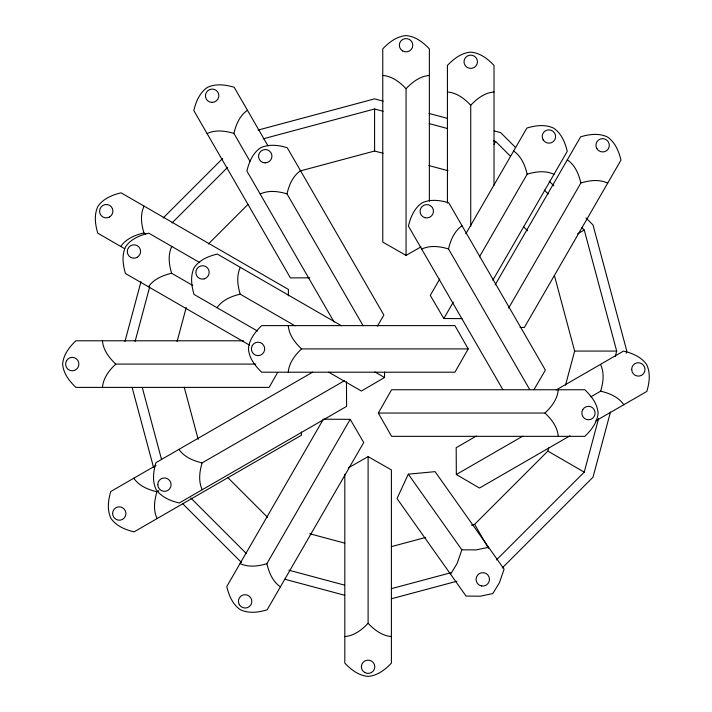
<?xml version="1.0" encoding="UTF-8"?>
<svg xmlns="http://www.w3.org/2000/svg" width="712" height="712" viewBox="0 0 712 712"><rect width="100%" height="100%" fill="white"/><g stroke="black" fill="none" stroke-linecap="round" stroke-linejoin="round"><path stroke-width="1.07" d="M288.378 295.872L288.413 289.437L121.067 192.827C112.247 194.928 103.24 198.621 97.918 206.364C93.877 214.837 95.186 224.494 97.766 233.18L124.716 248.737M328.659 372.145L361.376 391.039L384.524 377.502L384.551 372.136M102.466 387.39C103.204 378.028 109.159 370.32 115.745 364.09L255.75 364.09M288.262 372.207C289.001 362.844 294.955 355.146 301.541 348.907L468.211 348.907L454.932 372.207L261.704 372.207C255.127 365.977 249.164 358.269 248.426 348.907C249.164 339.544 255.127 331.845 261.704 325.615L454.932 325.615L468.211 348.907M558.261 389.749C557.523 399.112 551.569 406.819 544.983 413.049L378.312 413.049L391.591 389.749L584.819 389.749C591.405 395.988 597.359 403.686 598.098 413.049C597.359 422.412 591.405 430.119 584.819 436.349L391.591 436.349L378.312 413.049M158.856 490.657L156.934 491.769C154.344 500.456 153.035 510.112 157.076 518.585M344.519 380.68L202.101 462.907C199.52 471.593 198.212 481.241 202.252 489.723M591.058 396.735L600.679 391.173C603.26 382.486 604.568 372.839 600.528 364.357M124.956 341.457L140.994 281.605M135.084 341.431L149.725 286.803M177.101 341.502L186.233 307.442M471.433 525.18L474.619 524.326L547.848 451.105L548.703 447.91M565.524 385.13L574.646 351.078L554.408 275.526M496.424 559.943L584.249 472.118L598.605 418.558M615.248 356.427L616.681 351.078L584.249 230.029L581.9 227.68M610.487 411.99L593.016 477.182L502.263 567.936M626.231 353.214L626.809 351.078L593.016 224.965L585.976 217.925M250.01 161.321L233.901 133.411C236.001 124.591 239.704 115.584 247.438 110.262M363.102 325.704L286.989 193.869C289.09 185.049 292.783 176.042 300.526 170.72M529.621 389.428L448.507 248.933C450.616 240.122 454.309 231.106 462.043 225.784M408.296 474.174L435.059 471.647L504.087 569.146L499.423 582.719L492.82 593.55L480.413 596.184L466.057 596.077L397.029 498.578L408.296 474.174L461.848 549.806L457.184 563.379L450.571 574.21M144.064 206.106C140.024 214.579 141.332 224.227 143.913 232.922L145.844 234.034M171.77 246.432C167.729 254.914 169.029 264.561 171.619 273.257L192.783 285.476M240.327 267.347C236.286 275.82 237.594 285.476 240.184 294.163L295.035 325.829M277.635 372.474L269.136 387.39L75.908 387.39C69.322 381.151 63.368 373.453 62.629 364.09C63.368 354.727 69.322 347.02 75.908 340.79L243.584 340.79M493.977 144.296L495.641 141.421L493.496 140.843M240.051 563.548C248.524 567.589 258.171 566.28 266.867 563.699L350.197 419.35L363.734 442.499L267.125 609.846C258.438 612.427 248.782 613.735 240.309 609.694C232.566 604.372 228.872 595.365 226.772 586.546L323.382 419.199L350.197 419.35M439.731 279.015L430.288 295.373L443.825 318.522L462.061 318.62M465.844 233.785L526.898 128.026C535.593 125.445 545.241 124.137 553.713 128.178C561.457 133.5 565.15 142.507 567.259 151.327L492.811 280.27M443.825 318.522L453.268 302.164M479.381 256.934L527.165 174.173C535.851 171.592 545.499 170.284 553.981 174.324M495.116 284.916L580.618 136.82C589.313 134.239 598.961 132.93 607.434 136.971C615.177 142.293 618.87 151.309 620.98 160.12L524.361 327.467L520.072 327.44M508.653 308.065L580.885 182.975C589.572 180.385 599.219 179.077 607.701 183.118M377.36 326.176L383.866 315.06L287.248 147.722C278.561 145.132 268.905 143.833 260.432 147.874C252.689 153.196 248.995 162.203 246.895 171.022L334.062 322.002M534.009 389.58L545.383 370.133L448.765 202.786C440.078 200.206 430.431 198.897 421.949 202.938C414.215 208.26 410.521 217.267 408.412 226.087L502.814 389.598M120.764 246.459C126.086 238.716 135.102 235.022 143.913 232.922M148.47 286.794C153.792 279.051 162.799 275.357 171.619 273.257M217.035 307.7C222.349 299.966 231.364 296.263 240.184 294.163M163.208 217.925L222.669 158.465M171.993 222.972L227.671 167.293M208.349 244.038L248.079 204.308M420.97 246.886L406.062 255.386L406.062 88.715C412.293 82.129 420 76.175 429.363 75.436M470.73 226.363L470.73 105.251C476.96 98.665 484.667 92.711 494.021 91.973M348.533 467.766L368.104 456.614L368.104 623.285C361.874 629.871 354.167 635.825 344.804 636.564M312.71 372.145L155.955 462.649C153.374 471.335 152.065 480.983 156.106 489.464C161.428 497.198 170.435 500.892 179.255 503.001L346.602 406.383L346.459 381.712M156.008 465.399L110.778 491.511C108.197 500.198 106.889 509.845 110.93 518.327C116.252 526.061 125.267 529.755 134.079 531.864L301.425 435.246L301.407 432.033M577.548 233.901L584.249 230.029M476.39 436.029L456.187 447.697L456.33 474.512L479.479 488.049L569.938 435.824M556.161 389.971L623.525 351.078C632.345 353.188 641.352 356.881 646.674 364.624C650.715 373.097 649.406 382.745 646.825 391.44L595.819 420.881M456.33 474.512L522.733 436.18M207.085 133.562C215.558 129.522 225.215 130.83 233.901 133.411M260.174 194.02C268.647 189.979 278.303 191.288 286.989 193.869M421.691 249.084C430.173 245.044 439.82 246.352 448.507 248.933M488.601 547.279L476.194 549.913L461.848 549.806M258.109 130.073L374.592 98.861L383.145 101.149M263.191 138.831L374.592 108.981L383.163 111.277M300.108 170.978L374.592 151.024L383.109 153.303M391.618 546.567L425.669 537.444M391.733 588.575L450.651 572.786M391.689 598.703L456.882 581.241M309.729 277.796L290.416 277.903L193.806 110.565C195.907 101.745 199.609 92.738 207.343 87.416C215.816 83.375 225.473 84.675 234.159 87.264L268.05 145.96M574.646 351.078L616.681 351.078M382.762 75.436C392.125 76.175 399.832 82.129 406.062 88.715M447.43 91.973C456.793 92.711 464.491 98.665 470.73 105.251M391.404 636.564C382.041 635.825 374.334 629.871 368.104 623.285M429.096 113.466L447.269 118.334M494.288 130.937L500.705 132.655L515.568 147.518M429.22 123.621L447.439 128.498M428.864 165.558L448.017 170.693M309.684 533.733L344.795 543.149M288.894 570.205L344.599 585.131M284.827 579.239L344.67 595.268M600.679 391.173C609.49 393.282 618.506 396.976 623.828 404.719M202.101 462.907C193.29 460.798 184.275 457.104 178.952 449.37M156.934 491.769C148.114 489.66 139.098 485.967 133.785 478.233M406.062 255.386L382.762 242.107L382.762 48.879C388.992 42.293 396.7 36.339 406.062 35.6C415.425 36.339 423.124 42.293 429.363 48.879L429.363 201.104M368.104 456.614L391.404 469.893L391.404 663.121C385.165 669.707 377.467 675.661 368.104 676.4C358.741 675.661 351.034 669.707 344.804 663.121L344.804 474.334M341.466 325.74L217.329 254.068C208.518 256.169 199.502 259.871 194.18 267.605C190.14 276.078 191.448 285.735 194.029 294.421L257.548 331.089M547.848 451.105L584.249 472.118M199.769 262.603L148.763 233.162C139.953 235.263 130.937 238.956 125.615 246.699C121.574 255.172 122.882 264.82 125.472 273.515L249.6 345.178M374.904 371.94L384.524 377.502M567.339 159.826C575.082 165.14 578.776 174.155 580.885 182.975M513.619 151.024C521.362 156.346 525.056 165.362 527.165 174.173M280.403 586.848C272.66 581.526 268.967 572.51 266.867 563.699M549.21 181.16L553.9 185.85M495.641 141.421L510.54 156.32M544.262 190.033L548.178 193.958M523.694 226.897L527.592 230.795M227.831 477.592L267.552 517.312M190.816 497.999L246.494 553.678M182.77 503.784L241.448 562.453M544.983 413.049C551.569 419.279 557.523 426.986 558.261 436.349M301.541 348.907C294.955 342.677 289.001 334.969 288.262 325.615M115.745 364.09C109.159 357.851 103.204 350.153 102.466 340.79M474.619 524.326L488.45 548.276M184.23 387.257L198.203 439.393M142.267 387.497L161.49 459.267M132.112 387.408L153.596 467.562M494.021 185.307L494.021 65.415C487.791 58.829 480.093 52.875 470.73 52.136C461.367 52.875 453.66 58.829 447.43 65.415L447.43 203.089M374.592 108.981L374.592 151.024M481.632 585.976A6.728 6.702 -35.3 0 0 489.082 577.023A6.728 6.702 -35.3 0 0 477.618 575.091A6.728 6.702 -35.3 0 0 481.632 585.976M543.123 139.81A6.728 6.639 30 0 0 554.728 139.872A6.728 6.639 30 0 0 548.872 129.851A6.728 6.639 30 0 0 543.123 139.81M467.366 67.507A6.728 6.639 0 0 0 477.449 61.757A6.728 6.639 0 0 0 467.366 56.008A6.728 6.639 0 0 0 467.366 67.507M265.202 162.861A6.728 6.639 -30 0 0 271.067 152.84A6.728 6.639 -30 0 0 259.453 152.902A6.728 6.639 -30 0 0 265.202 162.861M137.247 257.29A6.728 6.639 -60 0 0 137.309 245.685A6.728 6.639 -60 0 0 127.288 251.541A6.728 6.639 -60 0 0 137.247 257.29M252.297 345.543A6.728 6.639 90 0 0 258.047 355.635A6.728 6.639 90 0 0 263.796 345.543A6.728 6.639 90 0 0 252.297 345.543M157.779 484.614A6.728 6.639 60 0 0 167.801 490.479A6.728 6.639 60 0 0 167.738 478.864A6.728 6.639 60 0 0 157.779 484.614M424.993 217.712A6.728 6.639 -30 0 0 433.252 209.506A6.728 6.639 -30 0 0 422.047 206.587A6.728 6.639 -30 0 0 424.993 217.712M364.74 672.529A6.728 6.639 0 0 0 374.823 666.779A6.728 6.639 0 0 0 364.74 661.03A6.728 6.639 0 0 0 364.74 672.529M239.33 604.657A6.728 6.639 30 0 0 250.944 604.728A6.728 6.639 30 0 0 245.079 594.698A6.728 6.639 30 0 0 239.33 604.657M112.603 513.477A6.728 6.639 60 0 0 122.624 519.342A6.728 6.639 60 0 0 122.562 507.727A6.728 6.639 60 0 0 112.603 513.477M66.501 360.726A6.728 6.639 90 0 0 72.25 370.81A6.728 6.639 90 0 0 78 360.726A6.728 6.639 90 0 0 66.501 360.726M402.698 50.97A6.728 6.639 0 0 0 412.791 45.221A6.728 6.639 0 0 0 402.698 39.471A6.728 6.639 0 0 0 402.698 50.97M596.843 148.603A6.728 6.639 30 0 0 608.448 148.666A6.728 6.639 30 0 0 602.592 138.644A6.728 6.639 30 0 0 596.843 148.603M582.727 409.685A6.728 6.639 90 0 0 588.477 419.777A6.728 6.639 90 0 0 594.226 409.685A6.728 6.639 90 0 0 582.727 409.685M631.686 369.394A6.728 6.639 60 0 0 641.708 375.251A6.728 6.639 60 0 0 641.637 363.645A6.728 6.639 60 0 0 631.686 369.394M204.202 278.882A6.728 6.639 -60 0 0 207.254 267.65A6.728 6.639 -60 0 0 196.094 270.72A6.728 6.639 -60 0 0 204.202 278.882M109.55 216.964A6.728 6.639 -60 0 0 109.612 205.35A6.728 6.639 -60 0 0 99.591 211.206A6.728 6.639 -60 0 0 109.55 216.964M212.114 102.403A6.728 6.639 -30 0 0 217.979 92.382A6.728 6.639 -30 0 0 206.364 92.444A6.728 6.639 -30 0 0 212.114 102.403"/></g></svg>
